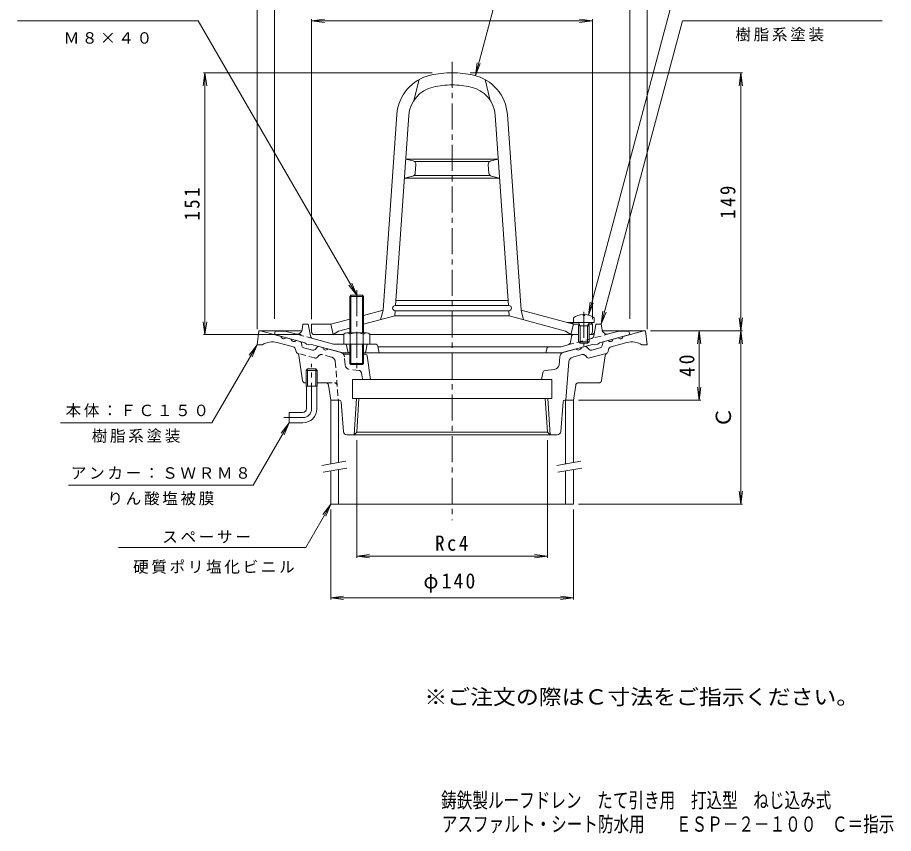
# Model space of a CAD drawing. Units: millimetres, scale not verified. Extents: x -283 to 223, y -346 to 389.
# Drawn here: x -283 to 223, y -346 to 125 of the extents above; entities that cross this region are included whole.
import ezdxf
from ezdxf.enums import TextEntityAlignment as Align

# ---------------------------------------------------------------- set-up
doc = ezdxf.new("R2010")
doc.units = ezdxf.units.MM
doc.header["$LTSCALE"] = 3
for name, pattern in [('CHAIN1', [8, 5, -1, 1, -1]), ('DASHED1', [1.8, 1.2, -0.6]), ('DOUBLE_CHAIN1', [8.8, 5, -1, 0.6, -0.6, 0.6, -1])]:
    doc.linetypes.add(name, pattern=pattern)
for name, color, linetype, lineweight in [('0-0_通り芯', 3, 'Continuous', 9), ('0-1_躯体', 2, 'Continuous', 9), ('0-2_仕上', 6, 'Continuous', 9), ('0-3_建具', 4, 'Continuous', 9), ('0-4_その他', 7, 'Continuous', 9), ('0-5_寸法', 7, 'Continuous', 9)]:
    doc.layers.add(name, color=color, linetype=linetype, lineweight=lineweight)
doc.layers.add('F-4_F-4ﾚｲﾔ', color=2, linetype='Continuous')
doc.layers.add('F-5_F-5ﾚｲﾔ', color=2, linetype='Continuous')
doc.styles.add('ＭＳ ゴシック', font='')
doc.styles.get('ＭＳ ゴシック').set_extended_font_data('MS Gothic')

msp = doc.modelspace()

# ---------------------------------------------------------------- linework, layer by layer
at = {"layer": '0-0_通り芯', "linetype": 'CHAIN1'}
for p, q in [((-31.986, 99.373), (-31.986, -165.127)), ((-112.986, -100.869), (-112.986, -74.869)), ((-117.986, -105.869), (-128.986, -105.869))]:
    msp.add_line(p, q, dxfattribs=at)
at = {"layer": '0-0_通り芯'}
for p, q in [((-144.486, -63.869), (-143.486, -55.869)), ((-143.486, -55.869), (-118.65, -55.869)), ((-142.486, -55.869), (-130.631, -59.045)), ((-127.733, -59.822), (-124.835, -60.598)), ((54.678, -55.869), (79.514, -55.869)), ((63.76, -59.822), (60.862, -60.598)), ((78.513, -55.869), (66.658, -59.045)), ((80.514, -63.869), (79.514, -55.869)), ((-144.486, -63.869), (-141.486, -63.869)), ((-123.657, -65.055), (-132.845, -62.593)), ((-119.637, -61.991), (-121.937, -61.375)), ((-118.916, -62.757), (-118.553, -64.529)), ((-109.79, -65.202), (-110.991, -66.555)), ((-106.483, -65.516), (-108.783, -64.899)), ((42.51, -65.516), (44.81, -64.899)), ((45.818, -65.202), (47.018, -66.555)), ((54.943, -62.757), (54.58, -64.529)), ((55.664, -61.991), (57.965, -61.375)), ((59.684, -65.055), (68.872, -62.593)), ((80.514, -63.869), (77.514, -63.869)), ((-121.976, -67.753), (-122.215, -66.586)), ((-118.176, -84.589), (-120.315, -70.169)), ((-117.472, -65.677), (-112.501, -67.009)), ((-96.269, -68.253), (-103.585, -66.292)), ((-90.986, -69.369), (-94.632, -69.369)), ((-81.866, -69.369), (-82.986, -69.369)), ((-80.874, -70.241), (-79.116, -83.869)), ((32.296, -68.253), (39.612, -66.292)), ((37.597, -70.973), (42.861, -69.563)), ((45.665, -71.059), (44.875, -70.168)), ((47.176, -71.513), (56.922, -68.901)), ((53.499, -65.677), (48.528, -67.009)), ((58.003, -67.753), (58.242, -66.586)), ((29.725, -75.398), (30.082, -70.912)), ((35.383, -73.633), (33.612, -95.869)), ((-115.346, -77.869), (-116.161, -78.669)), ((-109.811, -78.669), (-116.161, -78.669)), ((-116.161, -87.869), (-116.161, -78.669)), ((-110.626, -77.869), (-115.346, -77.869)), ((-115.346, -87.869), (-115.346, -77.869)), ((-109.811, -78.669), (-110.626, -77.869)), ((-110.626, -87.869), (-110.626, -77.869)), ((-109.811, -87.869), (-109.811, -78.669)), ((20.327, -79.988), (19.68, -83.869)), ((21.641, -78.744), (27.065, -78.142)), ((-116.692, -85.869), (-116.161, -85.869)), ((-109.811, -85.869), (-104.778, -85.869)), ((-89.486, -83.869), (-89.486, -94.869)), ((-89.486, -83.869), (25.514, -83.869)), ((25.514, -83.869), (25.514, -94.869)), ((-109.811, -87.869), (-116.161, -87.869)), ((-115.986, -100.869), (-115.986, -87.869)), ((-109.986, -100.869), (-109.986, -87.869)), ((-103.295, -87.146), (-101.986, -95.869)), ((-97.003, -95.869), (-101.986, -95.869)), ((25.514, -94.869), (-89.486, -94.869)), ((-88.501, -115.869), (-87.189, -94.869)), ((-86.924, -114.291), (-85.71, -94.869)), ((24.529, -115.869), (23.216, -94.869)), ((33.03, -95.869), (33.612, -95.869)), ((-94.633, -114.027), (-96.006, -96.789)), ((30.66, -114.027), (32.033, -96.789)), ((-125.986, -102.869), (-125.986, -108.869)), ((-117.986, -102.869), (-125.986, -102.869)), ((-117.986, -108.869), (-125.986, -108.869)), ((-92.639, -115.869), (28.667, -115.869)), ((-88.501, -115.869), (-86.924, -114.291)), ((24.529, -115.869), (22.951, -114.291))]:
    msp.add_line(p, q, dxfattribs=at)
at = {"layer": '0-0_通り芯', "linetype": 'DASHED1'}
for p, q in [((-111.148, -71.513), (-120.895, -68.901)), ((-109.638, -71.059), (-108.848, -70.168)), ((-101.57, -70.973), (-106.834, -69.563)), ((-99.356, -73.633), (-97.585, -95.869)), ((-93.698, -75.398), (-94.055, -70.912)), ((-85.614, -78.744), (-91.038, -78.142)), ((-84.3, -79.988), (-83.653, -83.869)), ((-104.778, -85.869), (-99.766, -85.869))]:
    msp.add_line(p, q, dxfattribs=at)
at = {"layer": '0-0_通り芯', "linetype": 'DOUBLE_CHAIN1'}
for p, q in [((54.203, -84.589), (56.342, -70.169)), ((52.72, -85.869), (40.805, -85.869)), ((39.322, -87.146), (38.014, -95.869)), ((33.612, -95.869), (38.014, -95.869))]:
    msp.add_line(p, q, dxfattribs=at)
at = {"layer": '0-0_通り芯'}
msp.add_lwpolyline([(-86.924, -114.291), (22.951, -114.291), (21.737, -94.869)], dxfattribs=at)
for centre, radius, start, end in [((-129.02, -58.83), 1.625, 187.61929, 322.3797), ((-123.225, -60.383), 1.625, 187.62059, 322.37891), ((59.252, -60.383), 1.625, 217.62109, 352.37941), ((65.047, -58.83), 1.625, 217.6203, 352.38071), ((-135.692, -73.219), 11, 74.99997, 121.79021), ((-124.174, -66.987), 2, 11.56621, 75.0005), ((-119.895, -62.957), 1, 11.56641, 75.00078), ((-117.083, -64.228), 1.5, 191.5649, 254.99991), ((-109.042, -65.865), 1, 75.00023, 138.43498), ((-104.872, -65.3), 1.625, 187.62059, 322.38074), ((40.899, -65.3), 1.625, 217.61926, 352.37941), ((45.069, -65.865), 1, 41.56502, 104.99977), ((53.111, -64.228), 1.5, 285.00009, 348.4351), ((55.922, -62.957), 1, 104.99922, 168.43358), ((60.201, -66.987), 2, 104.9995, 168.43379), ((71.719, -73.219), 11, 58.20979, 105.00003), ((-120.507, -67.452), 1.5, 191.56628, 239.30832), ((-122.293, -70.462), 2, 8.43475, 59.30959), ((-112.113, -65.56), 1.5, 254.99991, 318.43558), ((-97.046, -71.15), 3, 36.43097, 74.99991), ((-81.866, -70.369), 1, 7.35265, 90), ((33.073, -71.15), 3, 105.00009, 175.44576), ((43.379, -71.495), 2, 41.56493, 105.00024), ((48.14, -65.56), 1.5, 221.56442, 285.00009), ((56.534, -67.452), 1.5, 284.99872, 348.43372), ((26.734, -75.16), 3, 276.33025, 355.4454), ((38.373, -73.871), 3, 105.00009, 175.4454), ((46.787, -70.064), 1.5, 221.56349, 284.99872), ((21.807, -80.234), 1.5, 96.32884, 170.53767), ((-116.692, -84.369), 1.5, 188.43515, 270), ((-104.778, -87.369), 1.5, 8.5307, 90), ((-97.003, -96.869), 1, 4.55455, 90), ((33.03, -96.869), 1, 90, 175.44545), ((-117.986, -100.869), 2, 270, 0), ((-117.986, -100.869), 8, 270, 0), ((-92.639, -113.869), 2, 184.55463, 270), ((28.667, -113.869), 2, 270, 355.44537)]:
    msp.add_arc(centre, radius, start, end, dxfattribs=at)
at = {"layer": '0-0_通り芯', "linetype": 'DASHED1'}
for centre, radius, start, end in [((-120.507, -67.452), 1.5, 239.30832, 255.00128), ((-107.351, -71.495), 2, 74.99976, 138.43507), ((-97.046, -71.15), 3, 4.55424, 36.43097), ((-110.76, -70.064), 1.5, 255.00128, 318.43651), ((-102.346, -73.871), 3, 4.5546, 74.99991), ((-90.707, -75.16), 3, 184.5546, 263.66975), ((-85.78, -80.234), 1.5, 9.46233, 83.67116), ((-99.766, -87.369), 1.5, 4.55501, 90)]:
    msp.add_arc(centre, radius, start, end, dxfattribs=at)
at = {"layer": '0-0_通り芯', "linetype": 'DOUBLE_CHAIN1'}
for centre, radius, start, end in [((58.32, -70.462), 2, 120.69041, 171.56525), ((40.805, -87.369), 1.5, 90, 171.4693), ((52.72, -84.369), 1.5, 270, 351.56464)]:
    msp.add_arc(centre, radius, start, end, dxfattribs=at)
at = {"layer": '0-0_通り芯', "linetype": 'CHAIN1'}
msp.add_arc((-117.986, -100.869), 5, 270, 0, dxfattribs=at)
at = {"layer": '0-1_躯体', "color": 4, "linetype": 'CHAIN1'}
msp.add_line((-86.986, -32.369), (-86.986, -78.369), dxfattribs=at)
at = {"layer": '0-1_躯体', "color": 4}
for p, q in [((-90.986, -57.012), (-90.986, -36.045)), ((-90.31, -57.012), (-90.31, -35.369)), ((-83.663, -57.012), (-83.663, -35.369)), ((-82.986, -57.012), (-82.986, -36.045)), ((-94.487, -57.734), (-94.487, -63.512)), ((-92.61, -57.012), (-81.363, -57.012)), ((-90.734, -57.734), (-90.734, -63.512)), ((-83.239, -57.734), (-83.239, -63.512)), ((-79.486, -57.734), (-79.486, -63.512)), ((-94.487, -63.512), (-79.486, -63.512)), ((-90.986, -63.512), (-90.986, -74.692)), ((-90.31, -63.512), (-90.31, -75.369)), ((-83.663, -63.512), (-83.663, -75.369)), ((-82.986, -63.512), (-82.986, -74.692))]:
    msp.add_line(p, q, dxfattribs=at)
at = {"layer": '0-1_躯体'}
for p, q in [((-118.479, -55.232), (-117.986, -52.012)), ((-114.986, -52.012), (-117.986, -52.012)), ((-114.986, -52.012), (-113.718, -58.778)), ((50.118, -56.789), (51.014, -52.012)), ((51.014, -52.012), (54.014, -52.012)), ((54.507, -55.232), (54.014, -52.012)), ((-134.486, -58.012), (-133.987, -56.012)), ((-128.428, -56.012), (-133.987, -56.012)), ((-122.221, -57.675), (-128.428, -56.012)), ((-100.437, -63.512), (-112.27, -60.342)), ((36.236, -62.381), (36.793, -59.25)), ((48.644, -58.012), (47.014, -58.012)), ((58.248, -57.675), (64.455, -56.012)), ((64.455, -56.012), (70.013, -56.012)), ((70.514, -58.012), (70.013, -56.012)), ((-113.986, -64.023), (-112.986, -63.773)), ((-95.3, -68.512), (-112.986, -63.773)), ((-76.216, -63.512), (-100.437, -63.512)), ((-92.986, -63.512), (-91.987, -68.512)), ((-80.986, -63.512), (-81.986, -68.512)), ((-74.745, -64.718), (-73.986, -68.512)), ((-74.686, -65.012), (30.866, -65.012)), ((34.785, -63.962), (30.866, -65.012)), ((31.327, -68.512), (49.013, -63.773)), ((50.013, -64.023), (49.013, -63.773)), ((50.013, -64.023), (52.014, -63.487)), ((-90.986, -68.512), (-95.3, -68.512)), ((-82.986, -68.512), (31.327, -68.512)), ((22.806, -65.738), (22.014, -68.512))]:
    msp.add_line(p, q, dxfattribs=at)
at = {"layer": '0-1_躯体', "linetype": 'DASHED1'}
for p, q in [((-112.27, -60.342), (-122.221, -57.675)), ((34.785, -63.962), (58.248, -57.675)), ((50.118, -56.789), (49.745, -58.778))]:
    msp.add_line(p, q, dxfattribs=at)
at = {"layer": '0-1_躯体', "color": 4}
for points in [[(-82.986, -36.045), (-90.986, -36.045), (-90.31, -35.369), (-83.663, -35.369)], [(-82.986, -74.692), (-90.986, -74.692), (-90.31, -75.369), (-83.663, -75.369)]]:
    msp.add_lwpolyline(points, close=True, dxfattribs=at)
at = {"layer": '0-1_躯体'}
for points in [[(-113.986, -64.023), (-115.986, -63.487), (-116.987, -62.701), (-134.486, -58.012)], [(52.014, -63.487), (53.014, -62.701), (70.514, -58.012)]]:
    msp.add_lwpolyline(points, dxfattribs=at)
for centre, radius, start, end in [((-121.445, -54.777), 3, 254.99973, 351.29286), ((57.472, -54.777), 3, 188.70714, 285.00027), ((-111.753, -58.41), 2, 190.61488, 255.0005), ((38.27, -59.512), 1.5, 90, 169.91187), ((48.644, -56.512), 1.5, 270, 349.38435), ((-76.216, -65.012), 1.5, 11.31021, 90), ((23.768, -66.012), 1, 90, 164.05402), ((34.267, -62.03), 2, 284.9995, 349.91257)]:
    msp.add_arc(centre, radius, start, end, dxfattribs=at)
at = {"layer": '0-1_躯体', "color": 4}
for centre, radius, start, end in [((-92.61, -59.813), 2.8, 47.92557, 132.07463), ((-86.986, -67.102), 10.089, 68.19786, 111.80214), ((-81.363, -59.813), 2.8, 47.92572, 132.07428)]:
    msp.add_arc(centre, radius, start, end, dxfattribs=at)
at = {"layer": '0-1_躯体', "linetype": 'DASHED1'}
msp.add_arc((47.78, -58.41), 2, 284.9995, 349.38512, dxfattribs=at)
at = {"layer": '0-2_仕上'}
for p, q in [((-50.986, 89.128), (-53.986, 77.097)), ((-12.986, 89.128), (-9.986, 77.097)), ((-71.769, -43.915), (-63.875, 68.968)), ((-64.567, -41.272), (-56.892, 68.48)), ((0.594, -41.272), (-7.081, 68.48)), ((7.796, -43.915), (-0.098, 68.968)), ((-58.658, 43.228), (-31.986, 43.228)), ((-54.368, 42.139), (-58.658, 43.228)), ((-53.569, 41.728), (-31.986, 41.728)), ((-5.315, 43.228), (-31.986, 43.228)), ((-10.404, 41.728), (-31.986, 41.728)), ((-9.605, 42.139), (-5.315, 43.228)), ((-53.206, 35.183), (-52.865, 40.061)), ((-10.767, 35.183), (-11.108, 40.061)), ((-54.725, 33.38), (-59.427, 32.228)), ((-59.427, 32.228), (-31.986, 32.228)), ((-53.994, 33.728), (-31.986, 33.728)), ((-9.979, 33.728), (-31.986, 33.728)), ((-4.546, 32.228), (-31.986, 32.228)), ((-9.248, 33.38), (-4.546, 32.228)), ((-64.357, -38.272), (0.384, -38.272)), ((-82.986, -46.921), (-71.769, -43.915)), ((-71.769, -43.915), (-73.269, -49.494)), ((-64.986, -47.275), (-64.777, -44.272)), ((-64.777, -41.272), (0.804, -41.272)), ((-64.777, -44.272), (0.804, -44.272)), ((1.013, -47.275), (0.804, -44.272)), ((7.796, -43.915), (9.296, -49.494)), ((38.014, -52.012), (7.796, -43.915)), ((-101.986, -52.012), (-90.986, -49.065)), ((-82.986, -52.098), (-64.986, -47.275)), ((-64.986, -47.272), (1.013, -47.272)), ((33.514, -55.983), (1.013, -47.275)), ((38.014, -48.412), (38.014, -51.012)), ((43.535, -46.424), (43.535, -47.045)), ((44.493, -47.045), (43.535, -47.045)), ((44.493, -46.424), (44.493, -47.045)), ((50.014, -48.412), (50.014, -51.012)), ((-112.986, -56.512), (-112.986, -52.012)), ((-112.986, -52.012), (-101.986, -52.012)), ((-97.486, -55.983), (-90.986, -54.241)), ((50.014, -51.012), (34.282, -51.012)), ((38.014, -52.012), (37.014, -51.012)), ((41.322, -52.012), (38.014, -52.012)), ((41.884, -53.012), (40.832, -51.14)), ((41.014, -53.012), (41.455, -52.249)), ((41.014, -53.012), (47.014, -53.012)), ((41.014, -53.012), (41.014, -62.142)), ((41.884, -53.012), (41.884, -63.012)), ((46.144, -53.012), (47.196, -51.14)), ((46.144, -53.012), (46.144, -63.012)), ((47.014, -53.012), (46.573, -52.249)), ((49.013, -52.012), (46.705, -52.012)), ((47.014, -53.012), (47.014, -62.142)), ((49.013, -52.012), (48.014, -51.012)), ((49.013, -56.512), (49.013, -52.012)), ((-111.487, -58.012), (-94.487, -58.012)), ((-79.486, -58.012), (41.014, -58.012)), ((47.514, -58.012), (47.014, -58.012)), ((41.884, -63.012), (41.014, -62.142)), ((41.014, -62.142), (47.014, -62.142)), ((41.884, -63.012), (46.144, -63.012)), ((46.144, -63.012), (47.014, -62.142))]:
    msp.add_line(p, q, dxfattribs=at)
at = {"layer": '0-2_仕上', "linetype": 'CHAIN1'}
msp.add_line((44.013, -44.967), (44.013, -64.694), dxfattribs=at)
at = {"layer": '0-2_仕上'}
for points in [[(-101.986, -52.012), (-100.486, -58.012), (-97.486, -55.983)], [(38.014, -52.012), (36.514, -58.012), (33.514, -55.983)]]:
    msp.add_lwpolyline(points, dxfattribs=at)
for centre, radius, start, end in [((-38.936, 67.224), 25, 102.54309, 175.99998), ((-31.986, 35.988), 57, 90, 102.54308), ((-31.986, 35.988), 57, 77.45692, 90), ((-25.037, 67.224), 25, 4.00002, 77.45691), ((-31.986, 35.988), 50, 90, 102.54308), ((-31.986, 35.988), 50, 77.45692, 90), ((-38.936, 67.224), 18, 102.54309, 175.99998), ((-25.037, 67.224), 18, 4.00002, 77.45691), ((-54.86, 40.2), 2, 356.00018, 75.75797), ((-9.113, 40.2), 2, 104.24203, 183.99982), ((-55.201, 35.323), 2, 283.77217, 355.99979), ((-8.772, 35.323), 2, 184.00021, 256.22783), ((-64.777, -42.772), 1.5, 90, 270), ((0.804, -42.772), 1.5, 270, 90), ((44.014, -56.412), 10, 92.7457, 126.86987), ((44.014, -56.412), 10, 53.13013, 87.25409), ((40.613, -51.262), 0.25, 29.32918, 90), ((47.414, -51.262), 0.25, 90, 150.67082), ((-111.487, -56.512), 1.5, 180, 270), ((47.514, -56.512), 1.5, 270, 0)]:
    msp.add_arc(centre, radius, start, end, dxfattribs=at)
at = {"layer": '0-3_建具'}
for p, q in [((-101.986, -95.869), (-101.986, -132.622)), ((-97.487, -95.869), (-101.986, -95.869)), ((-97.487, -95.869), (-97.487, -131.828)), ((33.514, -95.869), (33.514, -132.622)), ((33.514, -95.869), (38.014, -95.869)), ((38.014, -95.869), (38.014, -131.828)), ((-97.487, -135.89), (-97.487, -155.869)), ((38.014, -135.89), (38.014, -155.869)), ((-101.986, -136.684), (-101.986, -155.869)), ((33.514, -136.684), (33.514, -155.869)), ((38.014, -155.869), (-101.986, -155.869))]:
    msp.add_line(p, q, dxfattribs=at)
at = {"layer": '0-3_建具', "color": 7}
for p, q in [((-107.1, -133.524), (-93.313, -131.093)), ((28.4, -133.524), (42.187, -131.093)), ((-106.405, -137.463), (-92.618, -135.032)), ((29.095, -137.463), (42.882, -135.032))]:
    msp.add_line(p, q, dxfattribs=at)
at = {"layer": '0-4_その他'}
for p, q in [((-144.486, -54.869), (-144.486, 171.888)), ((80.514, -54.869), (80.514, 171.888)), ((-134.486, -49.012), (-134.486, 147.888)), ((70.514, -49.012), (70.514, 147.888)), ((-112.986, 122.988), (-105.551, 123.967)), ((-112.986, -49.16), (-112.986, 123.888)), ((-112.986, 122.988), (49.013, 122.988)), ((-112.986, 122.988), (-105.551, 122.009)), ((49.013, 122.988), (41.578, 123.967)), ((49.013, 122.988), (41.578, 122.009)), ((49.013, -49.16), (49.013, 123.888)), ((-174.486, 92.988), (-175.465, 85.552)), ((-43.478, 92.988), (-175.386, 92.988)), ((-174.486, -58.012), (-174.486, 92.988)), ((-174.486, 92.988), (-173.508, 85.552)), ((-21.605, 92.988), (135.413, 92.988)), ((134.513, 92.988), (133.535, 85.552)), ((134.513, -55.869), (134.513, 92.988)), ((134.513, 92.988), (135.492, 85.552)), ((134.513, -55.869), (133.535, -48.433)), ((134.513, -55.869), (135.492, -48.433)), ((-174.486, -58.012), (-175.465, -50.577)), ((-174.486, -58.012), (-173.508, -50.577)), ((-118.986, -58.012), (-175.386, -58.012)), ((82.514, -55.869), (135.413, -55.869)), ((110.514, -55.869), (109.535, -63.305)), ((110.514, -95.869), (110.514, -55.869)), ((110.514, -55.869), (111.493, -63.305)), ((134.513, -55.869), (133.535, -63.305)), ((134.513, -155.869), (134.513, -55.869)), ((134.513, -55.869), (135.492, -63.305)), ((110.514, -95.869), (109.535, -88.433)), ((110.514, -95.869), (111.493, -88.433)), ((41.014, -95.869), (111.414, -95.869)), ((-86.975, -118.869), (-86.975, -186.769)), ((23.002, -118.869), (23.002, -186.769)), ((134.513, -155.869), (133.535, -148.433)), ((134.513, -155.869), (135.492, -148.433)), ((41.014, -155.869), (135.413, -155.869)), ((-101.986, -158.869), (-101.986, -210.769)), ((38.014, -158.869), (38.014, -210.769)), ((-86.975, -185.869), (-79.539, -184.89)), ((-86.975, -185.869), (23.002, -185.869)), ((-86.975, -185.869), (-79.539, -186.848)), ((23.002, -185.869), (15.567, -184.89)), ((23.002, -185.869), (15.567, -186.848)), ((-101.986, -209.869), (-94.551, -208.89)), ((-101.986, -209.869), (38.014, -209.869)), ((-101.986, -209.869), (-94.551, -210.848)), ((38.014, -209.869), (30.578, -208.89)), ((38.014, -209.869), (30.578, -210.848))]:
    msp.add_line(p, q, dxfattribs=at)
at = {"layer": '0-5_寸法'}
for p, q in [((-18.566, 91.372), (10.805, 200.988)), ((46.602, -46.753), (101.73, 158.988)), ((-178.414, 122.988), (-282.607, 122.988)), ((-86.986, -35.369), (-178.414, 122.988)), ((-18.566, 91.372), (-17.587, 98.808)), ((-18.566, 91.372), (-15.696, 98.301)), ((-86.986, -35.369), (-91.552, -29.419)), ((-86.986, -35.369), (-89.857, -28.44)), ((46.602, -46.753), (47.581, -39.317)), ((46.602, -46.753), (49.472, -39.824)), ((54.014, -52.012), (54.993, -44.577)), ((54.014, -52.012), (56.884, -45.083)), ((-144.486, -63.869), (-149.052, -69.819)), ((-144.486, -63.869), (-147.357, -70.798)), ((-125.986, -108.869), (-146.771, -144.869)), ((-125.986, -108.869), (-130.552, -114.819)), ((-125.986, -108.869), (-128.856, -115.798)), ((-146.771, -144.869), (-253.258, -144.869)), ((-101.986, -155.869), (-116.42, -180.869)), ((-101.986, -155.869), (-106.552, -161.819)), ((-101.986, -155.869), (-104.857, -162.798)), ((-116.42, -180.869), (-224.311, -180.869))]:
    msp.add_line(p, q, dxfattribs=at)
for points in [[(54.014, -52.012), (100.905, 122.988), (216.152, 122.988)], [(-144.486, -63.869), (-170.467, -108.869), (-257.842, -108.869)]]:
    msp.add_lwpolyline(points, dxfattribs=at)

# ---------------------------------------------------------------- texts
at = {"layer": '0-4_その他', "color": 2, "style": 'ＭＳ ゴシック'}
msp.add_text('Ｃ', height=8.798, rotation=90, dxfattribs=at).set_placement((131.513, -111.869), align=Align.BOTTOM_LEFT)
at = {"layer": '0-4_その他', "color": 2, "char_height": 8.798, "attachment_point": 7, "style": 'ＭＳ ゴシック'}
for s, insert, rotation in [('\\T1.27;\\W0.9;151', (-177.487, 7.738), 90), ('\\T1.27;\\W0.9;149', (131.513, 8.809), 90), ('\\T1.27;\\W0.95;40', (108.108, -82.31), 91.289)]:
    msp.add_mtext(s, dxfattribs=dict(at, insert=insert, rotation=rotation))
for s, insert in [('\\T1.27;\\W0.9;Rc4', (-41.736, -182.869)), ('\\T1.21;\\W0.95;φ140', (-48.486, -206.869))]:
    msp.add_mtext(s, dxfattribs=dict(at, insert=insert))
at = {"layer": '0-5_寸法', "char_height": 6.598, "attachment_point": 7, "style": 'ＭＳ ゴシック'}
for s, insert in [('\\T1.17;Ｍ８×４０', (-256.011, 109.687)), ('\\T1.17;樹脂系塗装', (131.416, 111.024)), ('\\T1.17;本体：ＦＣ１５０', (-254.897, -105.781)), ('\\T1.17;樹脂系塗装', (-239.804, -120.506)), ('\\T1.17;アンカー：ＳＷＲＭ８', (-251.848, -141.489)), ('\\T1.17;りん酸塩被膜', (-230.764, -156.582)), ('\\T1.17;スペーサー', (-199.135, -178.389)), ('\\T1.17;硬質ポリ塩化ビニル', (-215.974, -196.038))]:
    msp.add_mtext(s, dxfattribs=dict(at, insert=insert))
at = {"layer": 'F-4_F-4ﾚｲﾔ', "style": 'ＭＳ ゴシック', "width": 0.75}
for s, p in [('鋳鉄製ルーフドレン\u3000たて引き用\u3000打込型\u3000ねじ込み式', (-38.291, -333.656)), ('アスファルト・シート防水用\u3000\u3000ＥＳＰ－２－１００\u3000Ｃ＝指示', (-37.896, -347.422))]:
    msp.add_text(s, height=8.798, dxfattribs=at).set_placement(p, align=Align.BOTTOM_LEFT)
at = {"layer": 'F-5_F-5ﾚｲﾔ', "style": 'ＭＳ ゴシック', "width": 1.1}
msp.add_text('※ご注文の際はＣ寸法をご指示ください。', height=8.798, dxfattribs=at).set_placement((-47.998, -274.069), align=Align.BOTTOM_LEFT)

doc.saveas('drawing.dxf')
